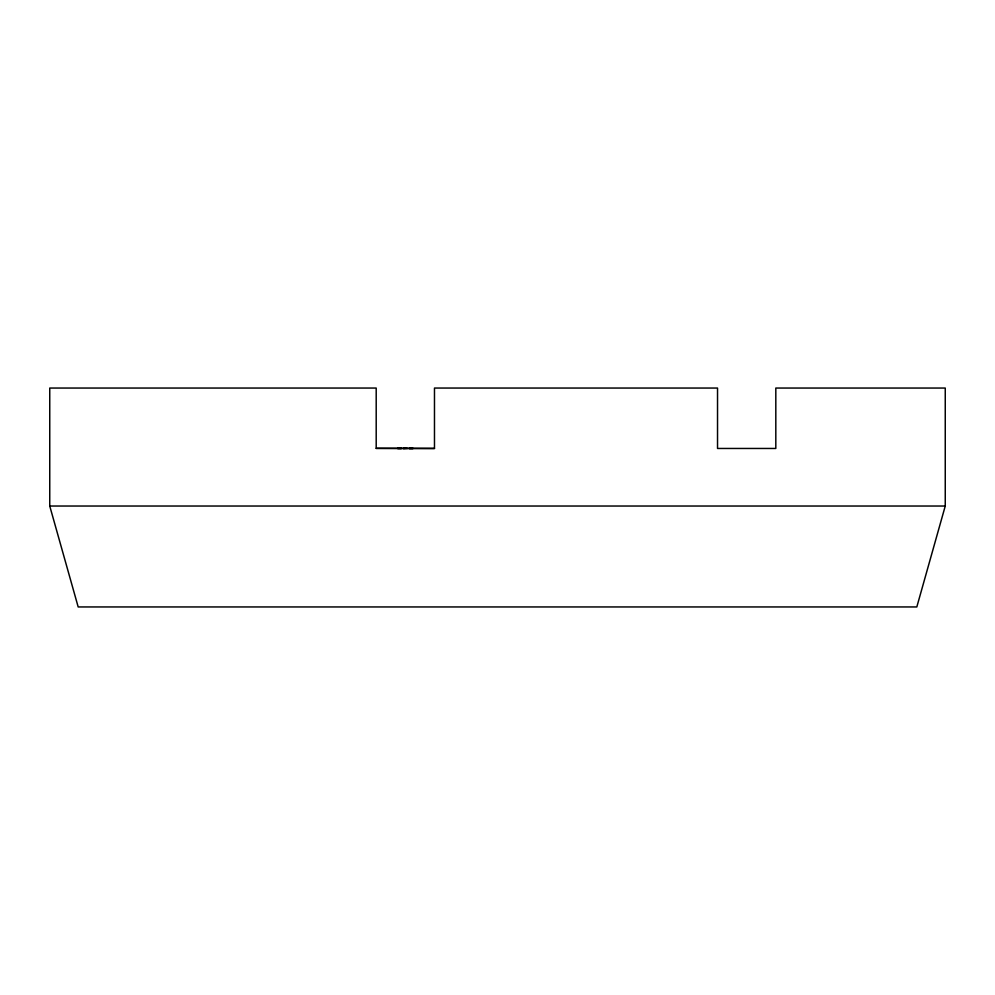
<?xml version="1.0" encoding="UTF-8"?>
<svg xmlns="http://www.w3.org/2000/svg" width="995" height="995" viewBox="0 0 995 995"><rect width="100%" height="100%" fill="white"/><g stroke="black" fill="none" stroke-linecap="round" stroke-linejoin="round"><path stroke-width="1.49" d="M945.25 506.032L916.818 606.95L78.182 606.95L49.75 506.032L49.75 388.05L376.197 388.05L376.197 448.459L434.479 448.459L434.479 388.05L717.532 388.05L717.532 448.459L775.814 448.459L775.814 388.05L945.25 388.05L945.25 506.032L49.75 506.032M401.433 448.434L397.515 448.446L401.433 448.471M409.243 448.496L413.161 448.459L409.243 448.446M403.311 448.434L407.365 448.434M403.311 448.484L405.338 448.359M376.197 448.272L434.479 448.459"/></g></svg>
